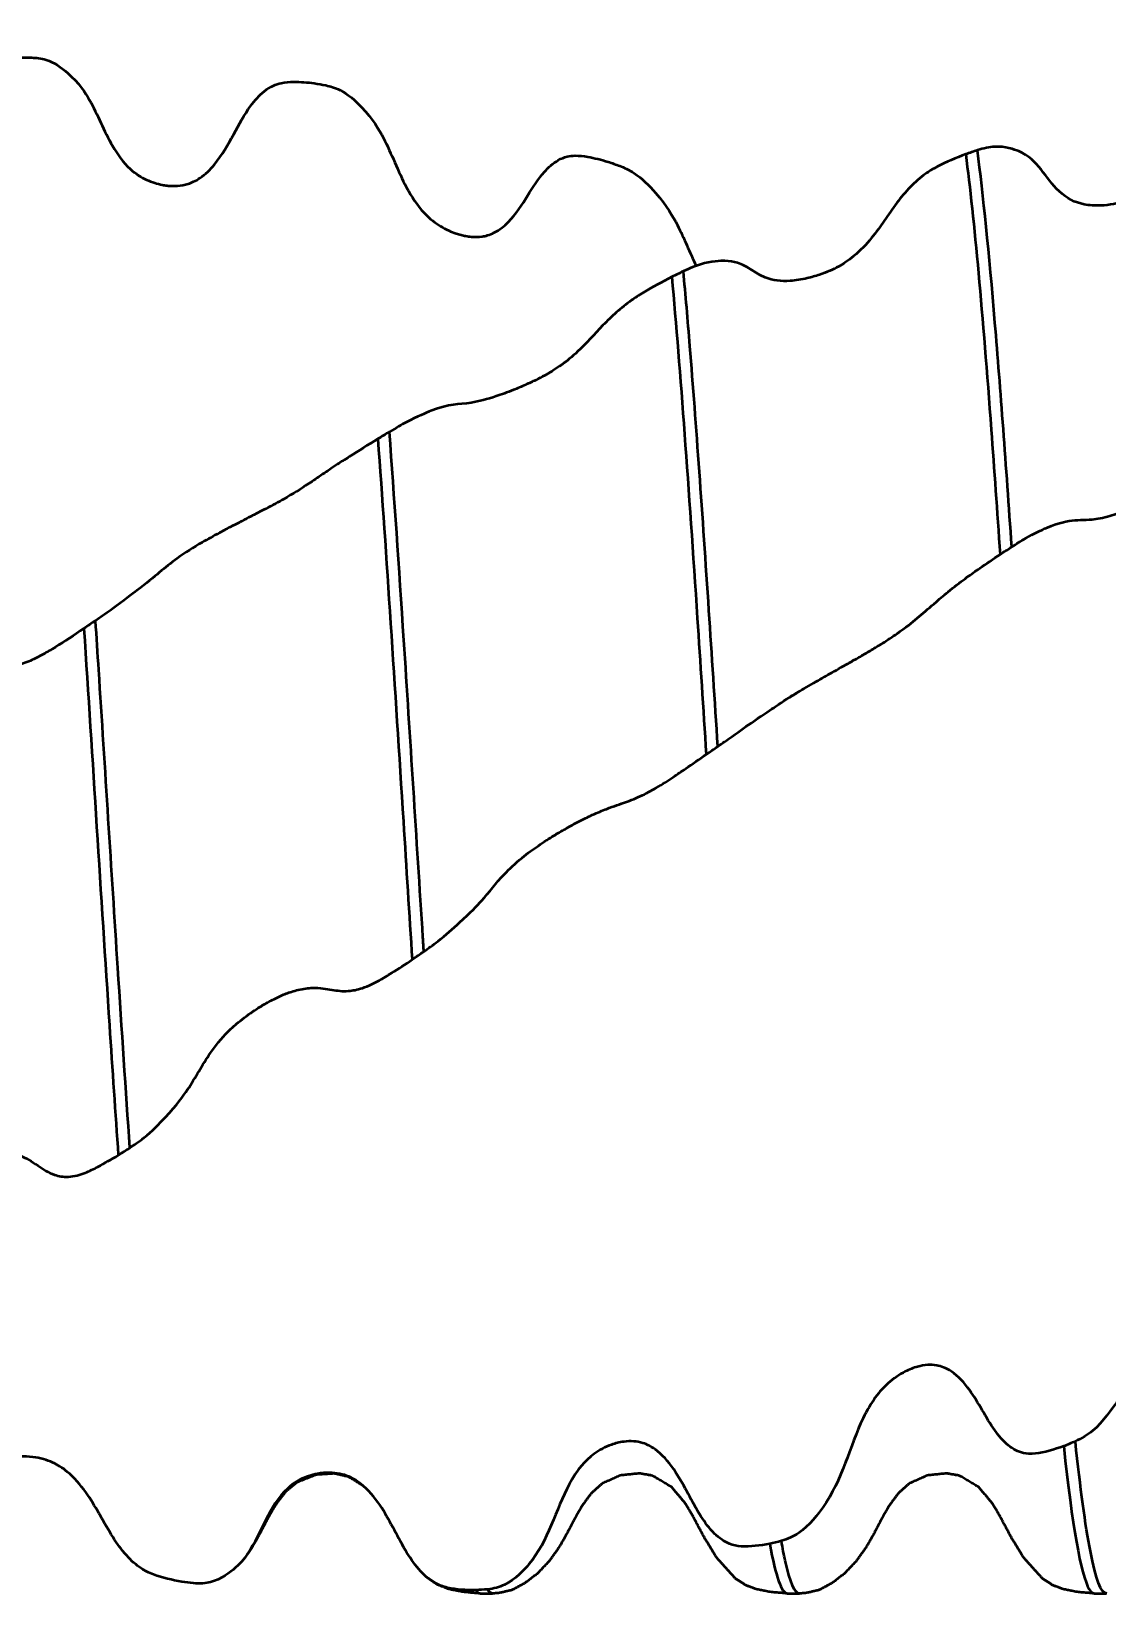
# Model space of a CAD drawing. Header units: millimetres. Extents: x -47.8 to 42.4, y 0.1 to 31.3.
# Drawn here: x -31.71 to -24.71, y 0.08 to 10.25 of the extents above; entities that cross this region are included whole.
import ezdxf

# ---------------------------------------------------------------- set-up
doc = ezdxf.new("R2010")
doc.units = ezdxf.units.MM
doc.styles.add('工程字', font='gbenor.shx', dxfattribs={"bigfont": 'gbcbig.shx'})
doc.dimstyles.new('ZQH', dxfattribs={"dimtxt": 3, "dimasz": 2.5, "dimexe": 1.25, "dimexo": 0, "dimgap": 0.5, "dimtad": 1, "dimdec": 3, "dimdsep": 46, "dimtxsty": '工程字', "dimblk": 'CLOSEDBLANK', "dimcen": -0.8, "dimclrd": 3, "dimclre": 3, "dimclrt": 3, "dimadec": 1, "dimazin": 2, "dimtfac": 1, "dimtdec": 3, "dimtofl": 0, "dimtmove": 0, "dimatfit": 3, "dimldrblk": 'CLOSEDBLANK', "dimfxl": 1, "dimtolj": 1, "dimtzin": 0, "dimarcsym": 0})

# ---------------------------------------------------------------- blocks, each defined once
blk = doc.blocks.new('_ClosedBlank')
at = {"color": 0, "linetype": 'ByBlock', "lineweight": -2}
for p, q in [((-1, 0.1667), (0, 0)), ((-1, 0.1667), (-1, -0.1667)), ((0, 0), (-1, -0.1667))]:
    blk.add_line(p, q, dxfattribs=at)
blk = doc.blocks.new('*D8')
at = {"color": 3, "lineweight": -2}
for p, q in [((-39.827, 5.079), (-39.827, 20.722)), ((-14.827, 5.079), (-14.827, 20.722)), ((-37.327, 19.472), (-17.327, 19.472))]:
    blk.add_line(p, q, dxfattribs=at)
at = {"layer": 'Defpoints', "color": 0}
for p in [(-14.827, 19.472), (-39.827, 5.079), (-14.827, 5.079)]:
    blk.add_point(p, dxfattribs=at)
at = {"color": 3, "lineweight": -2, "xscale": 2.5, "yscale": 2.5, "zscale": 2.5, "rotation": 180}
blk.add_blockref('_ClosedBlank', (-39.827, 19.472), dxfattribs=at)
at = {"color": 3, "lineweight": -2, "xscale": 2.5, "yscale": 2.5, "zscale": 2.5}
blk.add_blockref('_ClosedBlank', (-14.827, 19.472), dxfattribs=at)
at = {"color": 3, "insert": (-27.327, 21.472), "char_height": 3, "attachment_point": 5, "style": '工程字'}
blk.add_mtext('\\A1;Le', dxfattribs=at)
blk = doc.blocks.new('*D9')
at = {"color": 3, "lineweight": -2}
for p, q in [((-39.827, 5.079), (-39.827, 28.585)), ((35.173, 5.079), (35.173, 28.585)), ((-37.327, 27.335), (32.673, 27.335))]:
    blk.add_line(p, q, dxfattribs=at)
at = {"layer": 'Defpoints', "color": 0}
for p in [(35.173, 27.335), (-39.827, 5.079), (35.173, 5.079)]:
    blk.add_point(p, dxfattribs=at)
at = {"color": 3, "lineweight": -2, "xscale": 2.5, "yscale": 2.5, "zscale": 2.5}
for p, rotation in [((-39.827, 27.335), 180), ((35.173, 27.335), 360)]:
    blk.add_blockref('_ClosedBlank', p, dxfattribs=dict(at, rotation=rotation))
at = {"color": 3, "insert": (-2.327, 29.335), "char_height": 3, "attachment_point": 5, "style": '工程字'}
blk.add_mtext('\\A1;L', dxfattribs=at)

msp = doc.modelspace()

# ---------------------------------------------------------------- linework, layer by layer
at = {"color": 4, "lineweight": 35}
for p, q in [((-28.7877, 0.0785), (-28.7083, 0.0785)), ((-26.7877, 0.0785), (-26.7083, 0.0785)), ((-24.7877, 0.0785), (-24.7083, 0.0785))]:
    msp.add_line(p, q, dxfattribs=at)
for points in [[(-31.7847, 10.0783), (-31.7594, 10.0785), (-31.734, 10.0785), (-31.7087, 10.0785)], [(-29.87, 9.912), (-29.8447, 9.9075), (-29.8194, 9.9029), (-29.7941, 9.8982)], [(-25.5503, 9.4752), (-25.5756, 9.4668), (-25.601, 9.4582), (-25.6263, 9.4496)], [(-27.9554, 9.4004), (-27.9301, 9.3914), (-27.9047, 9.3824), (-27.8794, 9.3734)], [(-27.465, 8.6873), (-27.4903, 8.675), (-27.5156, 8.6627), (-27.541, 8.6503)], [(-29.3796, 7.6415), (-29.4049, 7.6263), (-29.4303, 7.611), (-29.4556, 7.5957)], [(-25.4025, 6.8436), (-25.3772, 6.8602), (-25.3519, 6.8768), (-25.3265, 6.8933)], [(-31.2943, 6.4125), (-31.3196, 6.3955), (-31.3449, 6.3783), (-31.3703, 6.3612)], [(-27.3172, 5.5412), (-27.2918, 5.5589), (-27.2665, 5.5765), (-27.2412, 5.5942)], [(-29.2318, 4.2057), (-29.2065, 4.2232), (-29.1812, 4.2407), (-29.1558, 4.2582)], [(-31.1465, 2.9326), (-31.1211, 2.9486), (-31.0958, 2.9647), (-31.0705, 2.9808)], [(-24.9121, 1.0688), (-24.9374, 1.0582), (-24.9628, 1.0477), (-24.9881, 1.0372)], [(-26.8268, 0.4207), (-26.8521, 0.4143), (-26.8774, 0.4079), (-26.9027, 0.4016)], [(-26.9027, 0.4016), (-26.8644, 0.1886), (-26.826, 0.0798), (-26.7877, 0.0792)], [(-30.6561, 0.1457), (-30.6814, 0.1486), (-30.7067, 0.1516), (-30.732, 0.1547)], [(-28.7414, 0.1055), (-28.7667, 0.1037), (-28.7921, 0.1019), (-28.8174, 0.1003)], [(-28.7075, 0.0785), (-28.7188, 0.0781), (-28.7301, 0.0871), (-28.7414, 0.1055)], [(-28.8174, 0.1003), (-28.8075, 0.0858), (-28.7976, 0.0787), (-28.7877, 0.0788)]]:
    msp.add_open_spline(points, degree=3, dxfattribs=at)
for points, degree, knots in [([(-31.7087, 10.0785), (-31.6941, 10.0779), (-31.6795, 10.0767), (-31.6485, 10.0724), (-31.6321, 10.069), (-31.5649, 10.0484), (-31.5185, 10.0147), (-31.4037, 9.9153), (-31.3607, 9.8494), (-31.2804, 9.7087), (-31.2407, 9.6021), (-31.1515, 9.4475), (-31.1145, 9.3957), (-31.0516, 9.338), (-31.0337, 9.3241), (-30.9813, 9.2903), (-30.9452, 9.2737), (-30.8924, 9.2573), (-30.8763, 9.2533), (-30.8495, 9.2482), (-30.8388, 9.2466), (-30.8182, 9.2443), (-30.8083, 9.2436), (-30.7859, 9.2429), (-30.7733, 9.2431), (-30.7369, 9.2458), (-30.7131, 9.25), (-30.6705, 9.2634), (-30.6436, 9.2743), (-30.5779, 9.3191), (-30.5472, 9.3491), (-30.4689, 9.4433), (-30.4305, 9.5132), (-30.3596, 9.644), (-30.3257, 9.7069), (-30.2581, 9.7997), (-30.2284, 9.8335), (-30.1547, 9.8914), (-30.1184, 9.905), (-30.0586, 9.9181), (-30.0304, 9.9203), (-29.9597, 9.921), (-29.9148, 9.9167), (-29.87, 9.912)], 3, [0.0059079, 0.0059079, 0.0059079, 0.0059079, 0.0595455, 0.0595455, 0.1209714, 0.1209714, 0.3173492, 0.3173492, 0.6499096, 0.6499096, 1.3029849, 1.3029849, 1.6735751, 1.6735751, 1.8115898, 1.8115898, 2.0467577, 2.0467577, 2.1474436, 2.1474436, 2.2131518, 2.2131518, 2.2736273, 2.2736273, 2.3502339, 2.3502339, 2.4952294, 2.4952294, 2.6187879, 2.6187879, 2.7539693, 2.7539693, 3.0041088, 3.0041088, 3.2433425, 3.2433425, 3.3995627, 3.3995627, 3.5859576, 3.5859576, 3.7399553, 3.7399553, 3.9801747, 3.9801747, 3.9801747, 3.9801747]), ([(-29.7941, 9.8982), (-29.7795, 9.8948), (-29.7648, 9.8909), (-29.7339, 9.8808), (-29.7175, 9.8744), (-29.6502, 9.8415), (-29.6038, 9.7994), (-29.4891, 9.6797), (-29.446, 9.6068), (-29.3657, 9.4531), (-29.326, 9.3407), (-29.2368, 9.1731), (-29.1999, 9.1159), (-29.137, 9.0492), (-29.119, 9.0326), (-29.0667, 8.9912), (-29.0305, 8.9693), (-28.9778, 8.9451), (-28.9617, 8.9387), (-28.9348, 8.9296), (-28.9242, 8.9264), (-28.9036, 8.9211), (-28.8937, 8.9188), (-28.8712, 8.9147), (-28.8586, 8.913), (-28.8223, 8.91), (-28.7985, 8.9104), (-28.7559, 8.9169), (-28.7289, 8.9233), (-28.6633, 8.9566), (-28.6325, 8.9808), (-28.5542, 9.0592), (-28.5158, 9.1203), (-28.445, 9.2339), (-28.4111, 9.2882), (-28.3434, 9.3648), (-28.3137, 9.3916), (-28.24, 9.4332), (-28.2038, 9.4394), (-28.1439, 9.4408), (-28.1158, 9.4377), (-28.0451, 9.4253), (-28.0001, 9.4129), (-27.9554, 9.4004)], 3, [0.0059079, 0.0059079, 0.0059079, 0.0059079, 0.0595455, 0.0595455, 0.1209714, 0.1209714, 0.3173492, 0.3173492, 0.6499096, 0.6499096, 1.3029849, 1.3029849, 1.6735751, 1.6735751, 1.8115898, 1.8115898, 2.0467577, 2.0467577, 2.1474436, 2.1474436, 2.2131518, 2.2131518, 2.2736273, 2.2736273, 2.3502339, 2.3502339, 2.4952294, 2.4952294, 2.6187879, 2.6187879, 2.7539693, 2.7539693, 3.0041088, 3.0041088, 3.2433425, 3.2433425, 3.3995627, 3.3995627, 3.5859576, 3.5859576, 3.7399553, 3.7399553, 3.9801747, 3.9801747, 3.9801747, 3.9801747]), ([(-23.7117, 9.9366), (-23.7744, 9.9221), (-23.8379, 9.9068), (-23.9262, 9.8699), (-23.9513, 9.8565), (-24.0095, 9.8181), (-24.0417, 9.7887), (-24.1045, 9.7194), (-24.1339, 9.6788), (-24.2197, 9.548), (-24.2647, 9.4566), (-24.358, 9.3229), (-24.3969, 9.2755), (-24.4788, 9.2027), (-24.5113, 9.1821), (-24.558, 9.1579), (-24.5776, 9.1496), (-24.6192, 9.1351), (-24.6414, 9.1292), (-24.6905, 9.1194), (-24.7175, 9.1162), (-24.783, 9.1132), (-24.8211, 9.116), (-24.9138, 9.1345), (-24.9661, 9.1593), (-25.1066, 9.2913), (-25.1539, 9.4155), (-25.3082, 9.4798), (-25.3701, 9.502), (-25.4557, 9.4969), (-25.4731, 9.4944), (-25.5104, 9.4866), (-25.5303, 9.4813), (-25.5503, 9.4752)], 3, [0, 0, 0, 0, 0.2267819, 0.2267819, 0.3431896, 0.3431896, 0.5285956, 0.5285956, 0.7392274, 0.7392274, 1.2179609, 1.2179609, 1.4812185, 1.4812185, 1.6941501, 1.6941501, 1.8427776, 1.8427776, 2.0108827, 2.0108827, 2.2240391, 2.2240391, 2.5524268, 2.5524268, 3.1154201, 3.1154201, 4.0767916, 4.0767916, 4.2842762, 4.2842762, 4.3345691, 4.3345691, 4.388639, 4.388639, 4.388639, 4.388639]), ([(-25.3265, 6.8933), (-25.3629, 7.4258), (-25.3991, 7.9194), (-25.4739, 8.8081), (-25.512, 9.1884), (-25.5503, 9.4752)], 3, [166.9386342, 166.9386342, 166.9386342, 166.9386342, 168.6600472, 168.6600472, 170.4728836, 170.4728836, 170.4728836, 170.4728836]), ([(-27.8794, 9.3734), (-27.8648, 9.3675), (-27.8502, 9.3612), (-27.8192, 9.3461), (-27.8028, 9.3372), (-27.7356, 9.2942), (-27.6892, 9.2467), (-27.5744, 9.1153), (-27.5314, 9.0406), (-27.4602, 8.9026), (-27.4253, 8.8121), (-27.3822, 8.7223)], 3, [0.0059079, 0.0059079, 0.0059079, 0.0059079, 0.0595455, 0.0595455, 0.1209714, 0.1209714, 0.3173492, 0.3173492, 0.6499096, 0.6499096, 1.1915881, 1.1915881, 1.1915881, 1.1915881]), ([(-25.6263, 9.4496), (-25.6891, 9.4251), (-25.7526, 9.3999), (-25.8408, 9.353), (-25.8659, 9.3376), (-25.9241, 9.2963), (-25.9563, 9.2675), (-26.0191, 9.2028), (-26.0486, 9.1667), (-26.1344, 9.053), (-26.1793, 8.9777), (-26.2726, 8.8634), (-26.3115, 8.822), (-26.3934, 8.7547), (-26.426, 8.734), (-26.4726, 8.7081), (-26.4922, 8.6986), (-26.5339, 8.6804), (-26.556, 8.672), (-26.6051, 8.6556), (-26.6321, 8.6481), (-26.6977, 8.633), (-26.7357, 8.6272), (-26.8285, 8.6207), (-26.8808, 8.6263), (-27.0213, 8.6826), (-27.0686, 8.7531), (-27.2228, 8.7551), (-27.2848, 8.7532), (-27.3704, 8.7269), (-27.3878, 8.7205), (-27.4251, 8.7055), (-27.4449, 8.6967), (-27.465, 8.6873)], 3, [0, 0, 0, 0, 0.2267819, 0.2267819, 0.3431896, 0.3431896, 0.5285956, 0.5285956, 0.7392274, 0.7392274, 1.2179609, 1.2179609, 1.4812185, 1.4812185, 1.6941501, 1.6941501, 1.8427776, 1.8427776, 2.0108827, 2.0108827, 2.2240391, 2.2240391, 2.5524268, 2.5524268, 3.1154201, 3.1154201, 4.0767916, 4.0767916, 4.2842762, 4.2842762, 4.3345691, 4.3345691, 4.388639, 4.388639, 4.388639, 4.388639]), ([(-25.6263, 9.4496), (-25.5709, 9.027), (-25.5155, 8.4018), (-25.4601, 7.656), (-25.4409, 7.3978), (-25.4217, 7.1256), (-25.4025, 6.8436)], 3, [50.91524769, 50.91524769, 50.91524769, 50.91524769, 51.43748825, 51.43748825, 51.43748825, 51.61827401, 51.61827401, 51.61827401, 51.61827401]), ([(-27.541, 8.6503), (-27.6037, 8.6176), (-27.6672, 8.5841), (-27.7555, 8.5307), (-27.7806, 8.5142), (-27.8388, 8.4731), (-27.871, 8.4469), (-27.9338, 8.3915), (-27.9632, 8.3625), (-28.049, 8.274), (-28.094, 8.2201), (-28.1873, 8.1333), (-28.2262, 8.101), (-28.3081, 8.044), (-28.3406, 8.0247), (-28.3873, 7.9989), (-28.4069, 7.9888), (-28.4485, 7.9682), (-28.4707, 7.958), (-28.5198, 7.9362), (-28.5468, 7.9249), (-28.6123, 7.8988), (-28.6504, 7.8848), (-28.7431, 7.8537), (-28.7954, 7.8396), (-28.9359, 7.8164), (-28.9832, 7.8281), (-29.1375, 7.7677), (-29.1994, 7.7418), (-29.285, 7.6961), (-29.3024, 7.6864), (-29.3397, 7.6651), (-29.3596, 7.6535), (-29.3796, 7.6415)], 3, [0, 0, 0, 0, 0.2267819, 0.2267819, 0.3431896, 0.3431896, 0.5285956, 0.5285956, 0.7392274, 0.7392274, 1.2179609, 1.2179609, 1.4812185, 1.4812185, 1.6941501, 1.6941501, 1.8427776, 1.8427776, 2.0108827, 2.0108827, 2.2240391, 2.2240391, 2.5524268, 2.5524268, 3.1154201, 3.1154201, 4.0767916, 4.0767916, 4.2842762, 4.2842762, 4.3345691, 4.3345691, 4.388639, 4.388639, 4.388639, 4.388639]), ([(-27.541, 8.6503), (-27.4855, 8.0412), (-27.4301, 7.2669), (-27.3747, 6.4288), (-27.3555, 6.1387), (-27.3364, 5.8412), (-27.3172, 5.5412)], 3, [44.90019305, 44.90019305, 44.90019305, 44.90019305, 45.4224336, 45.4224336, 45.4224336, 45.60321937, 45.60321937, 45.60321937, 45.60321937]), ([(-27.2412, 5.5942), (-27.2603, 5.8928), (-27.2794, 6.1888), (-27.3402, 7.1047), (-27.3813, 7.6892), (-27.4369, 8.3718), (-27.4509, 8.5349), (-27.465, 8.6873)], 3, [197.1706764, 197.1706764, 197.1706764, 197.1706764, 198.0774973, 198.0774973, 200.0386607, 200.0386607, 200.7035016, 200.7035016, 200.7035016, 200.7035016]), ([(-25.3265, 6.8933), (-25.3119, 6.9027), (-25.2973, 6.912), (-25.2663, 6.9311), (-25.25, 6.941), (-25.1827, 6.9797), (-25.1363, 7.0013), (-25.0216, 7.0491), (-24.9785, 7.0584), (-24.8982, 7.0706), (-24.8585, 7.0661), (-24.7693, 7.0754), (-24.7324, 7.0819), (-24.6694, 7.1004), (-24.6515, 7.1062), (-24.5992, 7.1251), (-24.563, 7.1398), (-24.5102, 7.1634), (-24.4941, 7.1709), (-24.4673, 7.1838), (-24.4566, 7.189), (-24.4361, 7.1994), (-24.4262, 7.2045), (-24.4037, 7.2164), (-24.3911, 7.2233), (-24.3548, 7.2438), (-24.331, 7.258), (-24.2884, 7.2856), (-24.2614, 7.3038), (-24.1957, 7.3552), (-24.165, 7.3827), (-24.0867, 7.4601), (-24.0483, 7.5079), (-23.9775, 7.5992), (-23.9436, 7.6442), (-23.8759, 7.7234), (-23.8462, 7.7559), (-23.7725, 7.827), (-23.7363, 7.8562), (-23.6764, 7.9005), (-23.6483, 7.9197), (-23.5776, 7.9658), (-23.5326, 7.993), (-23.4879, 8.0199)], 3, [0.0059079, 0.0059079, 0.0059079, 0.0059079, 0.0595455, 0.0595455, 0.1209714, 0.1209714, 0.3173492, 0.3173492, 0.6499096, 0.6499096, 1.3029849, 1.3029849, 1.6735751, 1.6735751, 1.8115898, 1.8115898, 2.0467577, 2.0467577, 2.1474436, 2.1474436, 2.2131518, 2.2131518, 2.2736273, 2.2736273, 2.3502339, 2.3502339, 2.4952294, 2.4952294, 2.6187879, 2.6187879, 2.7539693, 2.7539693, 3.0041088, 3.0041088, 3.2433425, 3.2433425, 3.3995627, 3.3995627, 3.5859576, 3.5859576, 3.7399553, 3.7399553, 3.9801747, 3.9801747, 3.9801747, 3.9801747]), ([(-29.1558, 4.2582), (-29.1578, 4.2885), (-29.1598, 4.319), (-29.2033, 4.9949), (-29.2444, 5.6528), (-29.3173, 6.7636), (-29.3484, 7.2203), (-29.3796, 7.6415)], 3, [227.4022415, 227.4022415, 227.4022415, 227.4022415, 227.4949474, 227.4949474, 229.4561107, 229.4561107, 230.9359513, 230.9359513, 230.9359513, 230.9359513]), ([(-29.4556, 7.5957), (-29.5184, 7.5571), (-29.5819, 7.5178), (-29.6702, 7.4616), (-29.6952, 7.4454), (-29.7534, 7.4073), (-29.7857, 7.3856), (-29.8484, 7.3434), (-29.8779, 7.3235), (-29.9637, 7.2666), (-30.0086, 7.238), (-30.1019, 7.185), (-30.1408, 7.164), (-30.2227, 7.1214), (-30.2553, 7.1048), (-30.3019, 7.081), (-30.3215, 7.071), (-30.3632, 7.0496), (-30.3853, 7.0381), (-30.4344, 7.0125), (-30.4614, 6.9983), (-30.527, 6.963), (-30.565, 6.9419), (-30.6578, 6.8883), (-30.7101, 6.8557), (-30.8506, 6.7544), (-30.8979, 6.7066), (-31.0521, 6.5881), (-31.1141, 6.5401), (-31.1997, 6.4783), (-31.2171, 6.4659), (-31.2544, 6.4399), (-31.2742, 6.4262), (-31.2943, 6.4125)], 3, [0, 0, 0, 0, 0.2267819, 0.2267819, 0.3431896, 0.3431896, 0.5285956, 0.5285956, 0.7392274, 0.7392274, 1.2179609, 1.2179609, 1.4812185, 1.4812185, 1.6941501, 1.6941501, 1.8427776, 1.8427776, 2.0108827, 2.0108827, 2.2240391, 2.2240391, 2.5524268, 2.5524268, 3.1154201, 3.1154201, 4.0767916, 4.0767916, 4.2842762, 4.2842762, 4.3345691, 4.3345691, 4.388639, 4.388639, 4.388639, 4.388639]), ([(-29.4556, 7.5957), (-29.4002, 6.8436), (-29.3448, 5.9755), (-29.2894, 5.1052), (-29.2702, 4.8038), (-29.251, 4.5024), (-29.2318, 4.2057)], 3, [38.88513841, 38.88513841, 38.88513841, 38.88513841, 39.40737896, 39.40737896, 39.40737896, 39.58816472, 39.58816472, 39.58816472, 39.58816472]), ([(-27.2412, 5.5942), (-27.2266, 5.6044), (-27.212, 5.6146), (-27.181, 5.6362), (-27.1646, 5.6477), (-27.0974, 5.6949), (-27.051, 5.7275), (-26.9362, 5.8068), (-26.8932, 5.8354), (-26.8129, 5.8885), (-26.7731, 5.9139), (-26.684, 5.9677), (-26.647, 5.9894), (-26.5841, 6.0255), (-26.5662, 6.0358), (-26.5138, 6.0655), (-26.4777, 6.0859), (-26.4249, 6.1157), (-26.4088, 6.1248), (-26.382, 6.1401), (-26.3713, 6.1461), (-26.3507, 6.1579), (-26.3408, 6.1635), (-26.3183, 6.1764), (-26.3057, 6.1837), (-26.2694, 6.2048), (-26.2456, 6.2188), (-26.203, 6.2444), (-26.1761, 6.2608), (-26.1104, 6.3028), (-26.0797, 6.3236), (-26.0014, 6.3795), (-25.9629, 6.4107), (-25.8921, 6.4709), (-25.8582, 6.501), (-25.7906, 6.5591), (-25.7609, 6.5842), (-25.6871, 6.6436), (-25.6509, 6.671), (-25.591, 6.7145), (-25.5629, 6.7343), (-25.4922, 6.7833), (-25.4473, 6.8136), (-25.4025, 6.8436)], 3, [0.0059079, 0.0059079, 0.0059079, 0.0059079, 0.0595455, 0.0595455, 0.1209714, 0.1209714, 0.3173492, 0.3173492, 0.6499096, 0.6499096, 1.3029849, 1.3029849, 1.6735751, 1.6735751, 1.8115898, 1.8115898, 2.0467577, 2.0467577, 2.1474436, 2.1474436, 2.2131518, 2.2131518, 2.2736273, 2.2736273, 2.3502339, 2.3502339, 2.4952294, 2.4952294, 2.6187879, 2.6187879, 2.7539693, 2.7539693, 3.0041088, 3.0041088, 3.2433425, 3.2433425, 3.3995627, 3.3995627, 3.5859576, 3.5859576, 3.7399553, 3.7399553, 3.9801747, 3.9801747, 3.9801747, 3.9801747]), ([(-31.0705, 2.9808), (-31.0966, 3.3537), (-31.1228, 3.7473), (-31.1906, 4.794), (-31.2317, 5.4526), (-31.2803, 6.1995), (-31.2873, 6.3066), (-31.2943, 6.4125)], 3, [257.6330387, 257.6330387, 257.6330387, 257.6330387, 258.8735608, 258.8735608, 260.8347242, 260.8347242, 261.1662265, 261.1662265, 261.1662265, 261.1662265]), ([(-31.3703, 6.3612), (-31.433, 6.3195), (-31.4965, 6.2772), (-31.5848, 6.2223), (-31.6099, 6.2074), (-31.6681, 6.175), (-31.7003, 6.1595), (-31.7631, 6.1334), (-31.7925, 6.1241), (-31.8783, 6.1028), (-31.9233, 6.1015), (-32.0166, 6.0861), (-32.0555, 6.078), (-32.1374, 6.0528), (-32.1699, 6.0402), (-32.2166, 6.02), (-32.2362, 6.0108), (-32.2778, 5.9901), (-32.3, 5.9783), (-32.3491, 5.9507), (-32.3761, 5.9345), (-32.4416, 5.8926), (-32.4797, 5.8658), (-32.5725, 5.7937), (-32.6247, 5.7448), (-32.7652, 5.5727), (-32.8125, 5.4688), (-32.9668, 5.3006), (-33.0287, 5.2339), (-33.1143, 5.1604), (-33.1317, 5.1463), (-33.169, 5.1174), (-33.1889, 5.1027), (-33.2089, 5.0883)], 3, [0, 0, 0, 0, 0.2267819, 0.2267819, 0.3431896, 0.3431896, 0.5285956, 0.5285956, 0.7392274, 0.7392274, 1.2179609, 1.2179609, 1.4812185, 1.4812185, 1.6941501, 1.6941501, 1.8427776, 1.8427776, 2.0108827, 2.0108827, 2.2240391, 2.2240391, 2.5524268, 2.5524268, 3.1154201, 3.1154201, 4.0767916, 4.0767916, 4.2842762, 4.2842762, 4.3345691, 4.3345691, 4.388639, 4.388639, 4.388639, 4.388639]), ([(-31.3703, 6.3612), (-31.3148, 5.5199), (-31.2594, 4.6201), (-31.204, 3.7796), (-31.1848, 3.4886), (-31.1657, 3.2047), (-31.1465, 2.9326)], 3, [32.87008376, 32.87008376, 32.87008376, 32.87008376, 33.39232431, 33.39232431, 33.39232431, 33.57311008, 33.57311008, 33.57311008, 33.57311008]), ([(-26.7214, 5.9448), (-26.7251, 5.9427), (-26.769, 5.9158)], 1, [15.63373309, 15.63373309, 15.71869786, 15.96405, 15.96405]), ([(-29.1558, 4.2582), (-29.1412, 4.2684), (-29.1266, 4.2789), (-29.0957, 4.3015), (-29.0793, 4.3138), (-29.012, 4.366), (-28.9656, 4.4073), (-28.8509, 4.5124), (-28.8078, 4.5583), (-28.7275, 4.6484), (-28.6878, 4.702), (-28.5986, 4.7966), (-28.5617, 4.8319), (-28.4988, 4.883), (-28.4808, 4.8969), (-28.4285, 4.9353), (-28.3923, 4.96), (-28.3395, 4.9939), (-28.3234, 5.004), (-28.2966, 5.0205), (-28.2859, 5.0269), (-28.2654, 5.0391), (-28.2555, 5.0449), (-28.233, 5.0579), (-28.2204, 5.0651), (-28.1841, 5.0853), (-28.1603, 5.098), (-28.1177, 5.1198), (-28.0907, 5.1332), (-28.0251, 5.1629), (-27.9943, 5.1756), (-27.916, 5.2059), (-27.8776, 5.2182), (-27.8068, 5.2431), (-27.7729, 5.2562), (-27.7052, 5.289), (-27.6755, 5.3049), (-27.6018, 5.3484), (-27.5656, 5.3719), (-27.5057, 5.4116), (-27.4776, 5.4306), (-27.4069, 5.479), (-27.3619, 5.5102), (-27.3172, 5.5412)], 3, [0.0059079, 0.0059079, 0.0059079, 0.0059079, 0.0595455, 0.0595455, 0.1209714, 0.1209714, 0.3173492, 0.3173492, 0.6499096, 0.6499096, 1.3029849, 1.3029849, 1.6735751, 1.6735751, 1.8115898, 1.8115898, 2.0467577, 2.0467577, 2.1474436, 2.1474436, 2.2131518, 2.2131518, 2.2736273, 2.2736273, 2.3502339, 2.3502339, 2.4952294, 2.4952294, 2.6187879, 2.6187879, 2.7539693, 2.7539693, 3.0041088, 3.0041088, 3.2433425, 3.2433425, 3.3995627, 3.3995627, 3.5859576, 3.5859576, 3.7399553, 3.7399553, 3.9801747, 3.9801747, 3.9801747, 3.9801747]), ([(-31.0705, 2.9808), (-31.0559, 2.9904), (-31.0413, 3.0003), (-31.0103, 3.0223), (-30.9939, 3.0345), (-30.9267, 3.0881), (-30.8803, 3.1351), (-30.7655, 3.2585), (-30.7225, 3.3184), (-30.6422, 3.4391), (-30.6024, 3.5171), (-30.5133, 3.6455), (-30.4763, 3.6919), (-30.4134, 3.7545), (-30.3955, 3.7709), (-30.3431, 3.8154), (-30.307, 3.8425), (-30.2542, 3.8782), (-30.2381, 3.8886), (-30.2113, 3.905), (-30.2006, 3.9114), (-30.18, 3.9232), (-30.1701, 3.9288), (-30.1476, 3.9409), (-30.135, 3.9474), (-30.0987, 3.9653), (-30.0749, 3.9759), (-30.0323, 3.9924), (-30.0054, 4.0017), (-29.9397, 4.017), (-29.909, 4.0206), (-29.8307, 4.0232), (-29.7922, 4.0157), (-29.7214, 4.0035), (-29.6875, 3.9986), (-29.6199, 4.0039), (-29.5902, 4.0095), (-29.5164, 4.0339), (-29.4802, 4.0519), (-29.4203, 4.0848), (-29.3922, 4.1018), (-29.3215, 4.1461), (-29.2766, 4.1759), (-29.2318, 4.2057)], 3, [0.0059079, 0.0059079, 0.0059079, 0.0059079, 0.0595455, 0.0595455, 0.1209714, 0.1209714, 0.3173492, 0.3173492, 0.6499096, 0.6499096, 1.3029849, 1.3029849, 1.6735751, 1.6735751, 1.8115898, 1.8115898, 2.0467577, 2.0467577, 2.1474436, 2.1474436, 2.2131518, 2.2131518, 2.2736273, 2.2736273, 2.3502339, 2.3502339, 2.4952294, 2.4952294, 2.6187879, 2.6187879, 2.7539693, 2.7539693, 3.0041088, 3.0041088, 3.2433425, 3.2433425, 3.3995627, 3.3995627, 3.5859576, 3.5859576, 3.7399553, 3.7399553, 3.9801747, 3.9801747, 3.9801747, 3.9801747]), ([(-32.9851, 1.8533), (-32.9705, 1.8616), (-32.9559, 1.8703), (-32.925, 1.89), (-32.9086, 1.9013), (-32.8413, 1.9524), (-32.7949, 2.0018), (-32.6802, 2.1346), (-32.6371, 2.2043), (-32.5568, 2.3469), (-32.5171, 2.4437), (-32.4279, 2.5969), (-32.391, 2.6511), (-32.3281, 2.7205), (-32.3101, 2.7385), (-32.2578, 2.7858), (-32.2216, 2.8134), (-32.1688, 2.8482), (-32.1527, 2.8581), (-32.1259, 2.8735), (-32.1152, 2.8793), (-32.0947, 2.8899), (-32.0848, 2.8948), (-32.0623, 2.9052), (-32.0497, 2.9106), (-32.0134, 2.9249), (-31.9896, 2.9326), (-31.947, 2.9425), (-31.92, 2.9472), (-31.8544, 2.947), (-31.8236, 2.9412), (-31.7453, 2.9159), (-31.7069, 2.8892), (-31.6361, 2.8407), (-31.6022, 2.8183), (-31.5345, 2.7956), (-31.5048, 2.7904), (-31.4311, 2.7941), (-31.3949, 2.8052), (-31.335, 2.8291), (-31.3069, 2.8427), (-31.2362, 2.8798), (-31.1912, 2.9062), (-31.1465, 2.9326)], 3, [0.0059079, 0.0059079, 0.0059079, 0.0059079, 0.0595455, 0.0595455, 0.1209714, 0.1209714, 0.3173492, 0.3173492, 0.6499096, 0.6499096, 1.3029849, 1.3029849, 1.6735751, 1.6735751, 1.8115898, 1.8115898, 2.0467577, 2.0467577, 2.1474436, 2.1474436, 2.2131518, 2.2131518, 2.2736273, 2.2736273, 2.3502339, 2.3502339, 2.4952294, 2.4952294, 2.6187879, 2.6187879, 2.7539693, 2.7539693, 3.0041088, 3.0041088, 3.2433425, 3.2433425, 3.3995627, 3.3995627, 3.5859576, 3.5859576, 3.7399553, 3.7399553, 3.9801747, 3.9801747, 3.9801747, 3.9801747]), ([(-23.0734, 1.9616), (-23.1362, 1.9318), (-23.1997, 1.9021), (-23.288, 1.8791), (-23.3131, 1.876), (-23.3713, 1.8777), (-23.4035, 1.8884), (-23.4663, 1.925), (-23.4957, 1.9524), (-23.5815, 2.05), (-23.6264, 2.1322), (-23.7197, 2.2386), (-23.7586, 2.2735), (-23.8405, 2.314), (-23.8731, 2.3199), (-23.9198, 2.3212), (-23.9394, 2.3192), (-23.981, 2.3111), (-24.0032, 2.3043), (-24.0522, 2.2848), (-24.0792, 2.2709), (-24.1448, 2.2304), (-24.1829, 2.2003), (-24.2756, 2.1088), (-24.3279, 2.0356), (-24.4684, 1.7372), (-24.5157, 1.5164), (-24.67, 1.2839), (-24.7319, 1.1947), (-24.8175, 1.1235), (-24.8349, 1.1112), (-24.8722, 1.0884), (-24.892, 1.0781), (-24.9121, 1.0688)], 3, [0, 0, 0, 0, 0.2267819, 0.2267819, 0.3431896, 0.3431896, 0.5285956, 0.5285956, 0.7392274, 0.7392274, 1.2179609, 1.2179609, 1.4812185, 1.4812185, 1.6941501, 1.6941501, 1.8427776, 1.8427776, 2.0108827, 2.0108827, 2.2240391, 2.2240391, 2.5524268, 2.5524268, 3.1154201, 3.1154201, 4.0767916, 4.0767916, 4.2842762, 4.2842762, 4.3345691, 4.3345691, 4.388639, 4.388639, 4.388639, 4.388639]), ([(-24.9881, 1.0372), (-25.0509, 1.0164), (-25.1143, 0.9958), (-25.2026, 0.9872), (-25.2277, 0.9885), (-25.2859, 1.0012), (-25.3181, 1.0188), (-25.3809, 1.0698), (-25.4103, 1.1048), (-25.4961, 1.2251), (-25.5411, 1.3209), (-25.6344, 1.4495), (-25.6733, 1.4928), (-25.7552, 1.548), (-25.7878, 1.559), (-25.8344, 1.5671), (-25.854, 1.5679), (-25.8957, 1.5653), (-25.9178, 1.5613), (-25.9669, 1.5478), (-25.9939, 1.5371), (-26.0595, 1.5039), (-26.0975, 1.4777), (-26.1903, 1.3953), (-26.2426, 1.3264), (-26.383, 1.0368), (-26.4303, 0.8148), (-26.5846, 0.6004), (-26.6465, 0.5188), (-26.7321, 0.4604), (-26.7495, 0.4508), (-26.7869, 0.4339), (-26.8067, 0.4268), (-26.8268, 0.4207)], 3, [0, 0, 0, 0, 0.2267819, 0.2267819, 0.3431896, 0.3431896, 0.5285956, 0.5285956, 0.7392274, 0.7392274, 1.2179609, 1.2179609, 1.4812185, 1.4812185, 1.6941501, 1.6941501, 1.8427776, 1.8427776, 2.0108827, 2.0108827, 2.2240391, 2.2240391, 2.5524268, 2.5524268, 3.1154201, 3.1154201, 4.0767916, 4.0767916, 4.2842762, 4.2842762, 4.3345691, 4.3345691, 4.388639, 4.388639, 4.388639, 4.388639]), ([(-26.9027, 0.4016), (-26.9655, 0.3913), (-27.029, 0.3813), (-27.1173, 0.3878), (-27.1424, 0.3934), (-27.2006, 0.4161), (-27.2328, 0.4393), (-27.2956, 0.5011), (-27.325, 0.5411), (-27.4108, 0.6755), (-27.4557, 0.7782), (-27.549, 0.9197), (-27.5879, 0.9682), (-27.6699, 1.0344), (-27.7024, 1.0496), (-27.7491, 1.0641), (-27.7687, 1.0675), (-27.8103, 1.0706), (-27.8325, 1.0697), (-27.8815, 1.0631), (-27.9085, 1.0563), (-27.9741, 1.0328), (-28.0122, 1.0124), (-28.1049, 0.945), (-28.1572, 0.8854), (-28.2977, 0.6253), (-28.345, 0.4179), (-28.4993, 0.2369), (-28.5612, 0.1688), (-28.6468, 0.1274), (-28.6642, 0.1212), (-28.7015, 0.1113), (-28.7213, 0.1079), (-28.7414, 0.1055)], 3, [0, 0, 0, 0, 0.2267819, 0.2267819, 0.3431896, 0.3431896, 0.5285956, 0.5285956, 0.7392274, 0.7392274, 1.2179609, 1.2179609, 1.4812185, 1.4812185, 1.6941501, 1.6941501, 1.8427776, 1.8427776, 2.0108827, 2.0108827, 2.2240391, 2.2240391, 2.5524268, 2.5524268, 3.1154201, 3.1154201, 4.0767916, 4.0767916, 4.2842762, 4.2842762, 4.3345691, 4.3345691, 4.388639, 4.388639, 4.388639, 4.388639]), ([(-24.9881, 1.0372), (-24.9327, 0.5247), (-24.8773, 0.2006), (-24.8219, 0.1073), (-24.8105, 0.0881), (-24.7991, 0.0785), (-24.7877, 0.0785)], 3, [52.92026591, 52.92026591, 52.92026591, 52.92026591, 53.44250646, 53.44250646, 53.44250646, 53.54987478, 53.54987478, 53.54987478, 53.54987478]), ([(-24.7075, 0.0785), (-24.7432, 0.0771), (-24.7787, 0.17), (-24.8471, 0.5221), (-24.8796, 0.7634), (-24.9121, 1.0688)], 3, [157.1638889, 157.1638889, 157.1638889, 157.1638889, 158.8542305, 158.8542305, 160.3959663, 160.3959663, 160.3959663, 160.3959663]), ([(-30.732, 0.1547), (-30.7948, 0.1666), (-30.8583, 0.1793), (-30.9466, 0.2134), (-30.9717, 0.2262), (-31.0299, 0.2635), (-31.0621, 0.2927), (-31.1249, 0.3624), (-31.1543, 0.4036), (-31.2401, 0.5372), (-31.285, 0.6314), (-31.3783, 0.7684), (-31.4172, 0.8168), (-31.4992, 0.8901), (-31.5317, 0.9105), (-31.5784, 0.934), (-31.598, 0.9419), (-31.6396, 0.9554), (-31.6618, 0.9606), (-31.7108, 0.9688), (-31.7379, 0.9709), (-31.8034, 0.9709), (-31.8415, 0.9661), (-31.9342, 0.9417), (-31.9865, 0.9125), (-32.127, 0.7636), (-32.1743, 0.6279), (-32.3286, 0.5492), (-32.3905, 0.5213), (-32.4761, 0.5213), (-32.4935, 0.5229), (-32.5308, 0.5287), (-32.5506, 0.5332), (-32.5707, 0.5384)], 3, [0, 0, 0, 0, 0.2267819, 0.2267819, 0.3431896, 0.3431896, 0.5285956, 0.5285956, 0.7392274, 0.7392274, 1.2179609, 1.2179609, 1.4812185, 1.4812185, 1.6941501, 1.6941501, 1.8427776, 1.8427776, 2.0108827, 2.0108827, 2.2240391, 2.2240391, 2.5524268, 2.5524268, 3.1154201, 3.1154201, 4.0767916, 4.0767916, 4.2842762, 4.2842762, 4.3345691, 4.3345691, 4.388639, 4.388639, 4.388639, 4.388639]), ([(-28.8174, 0.1003), (-28.8802, 0.1011), (-28.9436, 0.1025), (-29.0319, 0.1235), (-29.057, 0.1331), (-29.1152, 0.1642), (-29.1474, 0.1914), (-29.2102, 0.2596), (-29.2396, 0.3016), (-29.3254, 0.4406), (-29.3704, 0.5427), (-29.4637, 0.6871), (-29.5026, 0.7374), (-29.5845, 0.8097), (-29.6171, 0.8282), (-29.6637, 0.8479), (-29.6833, 0.8537), (-29.725, 0.8623), (-29.7471, 0.8646), (-29.7962, 0.8654), (-29.8232, 0.8629), (-29.8888, 0.8508), (-29.9268, 0.8377), (-30.0196, 0.7901), (-30.0719, 0.7441), (-30.2124, 0.532), (-30.2596, 0.3541), (-30.4139, 0.2194), (-30.4758, 0.1697), (-30.5614, 0.1481), (-30.5788, 0.1458), (-30.6162, 0.1437), (-30.636, 0.1442), (-30.6561, 0.1457)], 3, [0, 0, 0, 0, 0.2267819, 0.2267819, 0.3431896, 0.3431896, 0.5285956, 0.5285956, 0.7392274, 0.7392274, 1.2179609, 1.2179609, 1.4812185, 1.4812185, 1.6941501, 1.6941501, 1.8427776, 1.8427776, 2.0108827, 2.0108827, 2.2240391, 2.2240391, 2.5524268, 2.5524268, 3.1154201, 3.1154201, 4.0767916, 4.0767916, 4.2842762, 4.2842762, 4.3345691, 4.3345691, 4.388639, 4.388639, 4.388639, 4.388639]), ([(-29.5497, 0.779), (-29.6444, 0.838), (-29.7393, 0.8595), (-29.8573, 0.8518), (-29.9823, 0.8025), (-30.0515, 0.7461), (-30.1069, 0.6779), (-30.1437, 0.6194), (-30.1633, 0.5846), (-30.182, 0.5497), (-30.1928, 0.5291), (-30.2087, 0.4987), (-30.2241, 0.4697), (-30.2437, 0.4337), (-30.2744, 0.3814), (-30.3086, 0.3296)], 1, [0, 0, 0.1890152, 0.3277231, 0.4786449, 0.6666653, 0.822938, 0.9826122, 1.0938769, 1.1471234, 1.191849, 1.2155919, 1.2499474, 1.2848448, 1.333027, 1.4141639, 1.5056649, 1.5056649]), ([(-26.7891, 0.0786), (-26.899, 0.0886), (-26.9924, 0.107), (-27.0613, 0.1336), (-27.125, 0.1749), (-27.2479, 0.3113), (-27.3251, 0.4372), (-27.3481, 0.4795), (-27.366, 0.5131), (-27.388, 0.5544), (-27.4043, 0.5845), (-27.4235, 0.6181), (-27.454, 0.6669), (-27.5392, 0.7695), (-27.6665, 0.8457), (-27.7513, 0.8603), (-27.8752, 0.8476), (-27.9941, 0.7947), (-28.0641, 0.7325), (-28.1236, 0.6526), (-28.1551, 0.5993), (-28.1686, 0.5748), (-28.1832, 0.5473), (-28.193, 0.5286), (-28.2088, 0.4985), (-28.2242, 0.4694), (-28.2439, 0.4334), (-28.2748, 0.3808), (-28.3406, 0.2877), (-28.4201, 0.2055), (-28.4967, 0.1468), (-28.5817, 0.101), (-28.6635, 0.082), (-28.7075, 0.0785)], 1, [0, 0, 0.1117357, 0.2191889, 0.3208926, 0.4404629, 0.714771, 0.9030894, 0.955548, 0.9941249, 1.0416365, 1.0805144, 1.1313643, 1.219532, 1.4415137, 1.6902613, 1.8085378, 1.9673324, 2.1552775, 2.3219694, 2.4991614, 2.5908037, 2.6254418, 2.6597405, 2.6812421, 2.7153751, 2.7503506, 2.7987191, 2.8803208, 3.0511999, 3.2077777, 3.3263714, 3.4602145, 3.5761845, 3.6271093, 3.6271093]), ([(-24.7891, 0.0786), (-24.899, 0.0886), (-24.9924, 0.107), (-25.0613, 0.1336), (-25.125, 0.1749), (-25.2479, 0.3113), (-25.3251, 0.4372), (-25.3481, 0.4795), (-25.366, 0.5131), (-25.388, 0.5544), (-25.4043, 0.5845), (-25.4235, 0.6181), (-25.454, 0.6669), (-25.5392, 0.7695), (-25.6665, 0.8457), (-25.7513, 0.8603), (-25.8752, 0.8476), (-25.9941, 0.7947), (-26.0641, 0.7325), (-26.1236, 0.6526), (-26.1551, 0.5993), (-26.1686, 0.5748), (-26.1832, 0.5473), (-26.193, 0.5286), (-26.2088, 0.4985), (-26.2242, 0.4694), (-26.2439, 0.4334), (-26.2748, 0.3808), (-26.3406, 0.2877), (-26.4201, 0.2055), (-26.4967, 0.1468), (-26.5817, 0.101), (-26.6635, 0.082), (-26.7075, 0.0785)], 1, [0, 0, 0.1117357, 0.2191889, 0.3208926, 0.4404629, 0.714771, 0.9030894, 0.955548, 0.9941249, 1.0416365, 1.0805144, 1.1313643, 1.219532, 1.4415137, 1.6902613, 1.8085378, 1.9673324, 2.1552775, 2.3219694, 2.4991614, 2.5908037, 2.6254418, 2.6597405, 2.6812421, 2.7153751, 2.7503506, 2.7987191, 2.8803208, 3.0511999, 3.2077777, 3.3263714, 3.4602145, 3.5761845, 3.6271093, 3.6271093]), ([(-26.7075, 0.0785), (-26.7389, 0.0772), (-26.7702, 0.1492), (-26.8101, 0.3305), (-26.8184, 0.3733), (-26.8268, 0.4207)], 3, [188.7428787, 188.7428787, 188.7428787, 188.7428787, 190.232844, 190.232844, 190.6262109, 190.6262109, 190.6262109, 190.6262109]), ([(-28.7891, 0.0786), (-28.899, 0.0886), (-28.9924, 0.107), (-29.0613, 0.1336), (-29.125, 0.1749), (-29.1419, 0.189)], 1, [0, 0, 0.11173572, 0.21918887, 0.32089261, 0.44046289, 0.47490331, 0.47490331])]:
    msp.add_open_spline(points, degree=degree, knots=knots, dxfattribs=at)

# ---------------------------------------------------------------- dimensions: what is measured, and where the dimension line sits
at = {"color": 3}
for base, p2, text, picture, middle in [((35.1729, 27.3349), (35.1729, 5.0785), 'L', '*D9', (-2.3271, 27.3349)), ((-14.8271, 19.4716), (-14.8271, 5.0785), 'Le', '*D8', (-27.3271, 19.4716))]:
    dim = msp.add_linear_dim(base=base, p1=(-39.8271, 5.0785), p2=p2, angle=180, text=text, dimstyle='ZQH', override={"dimtxt": 3}, dxfattribs=at)
    dim.commit()
    dim.dimension.update_dxf_attribs({"geometry": picture, "text_midpoint": middle, "dimtype": 160})

doc.saveas('drawing.dxf')
